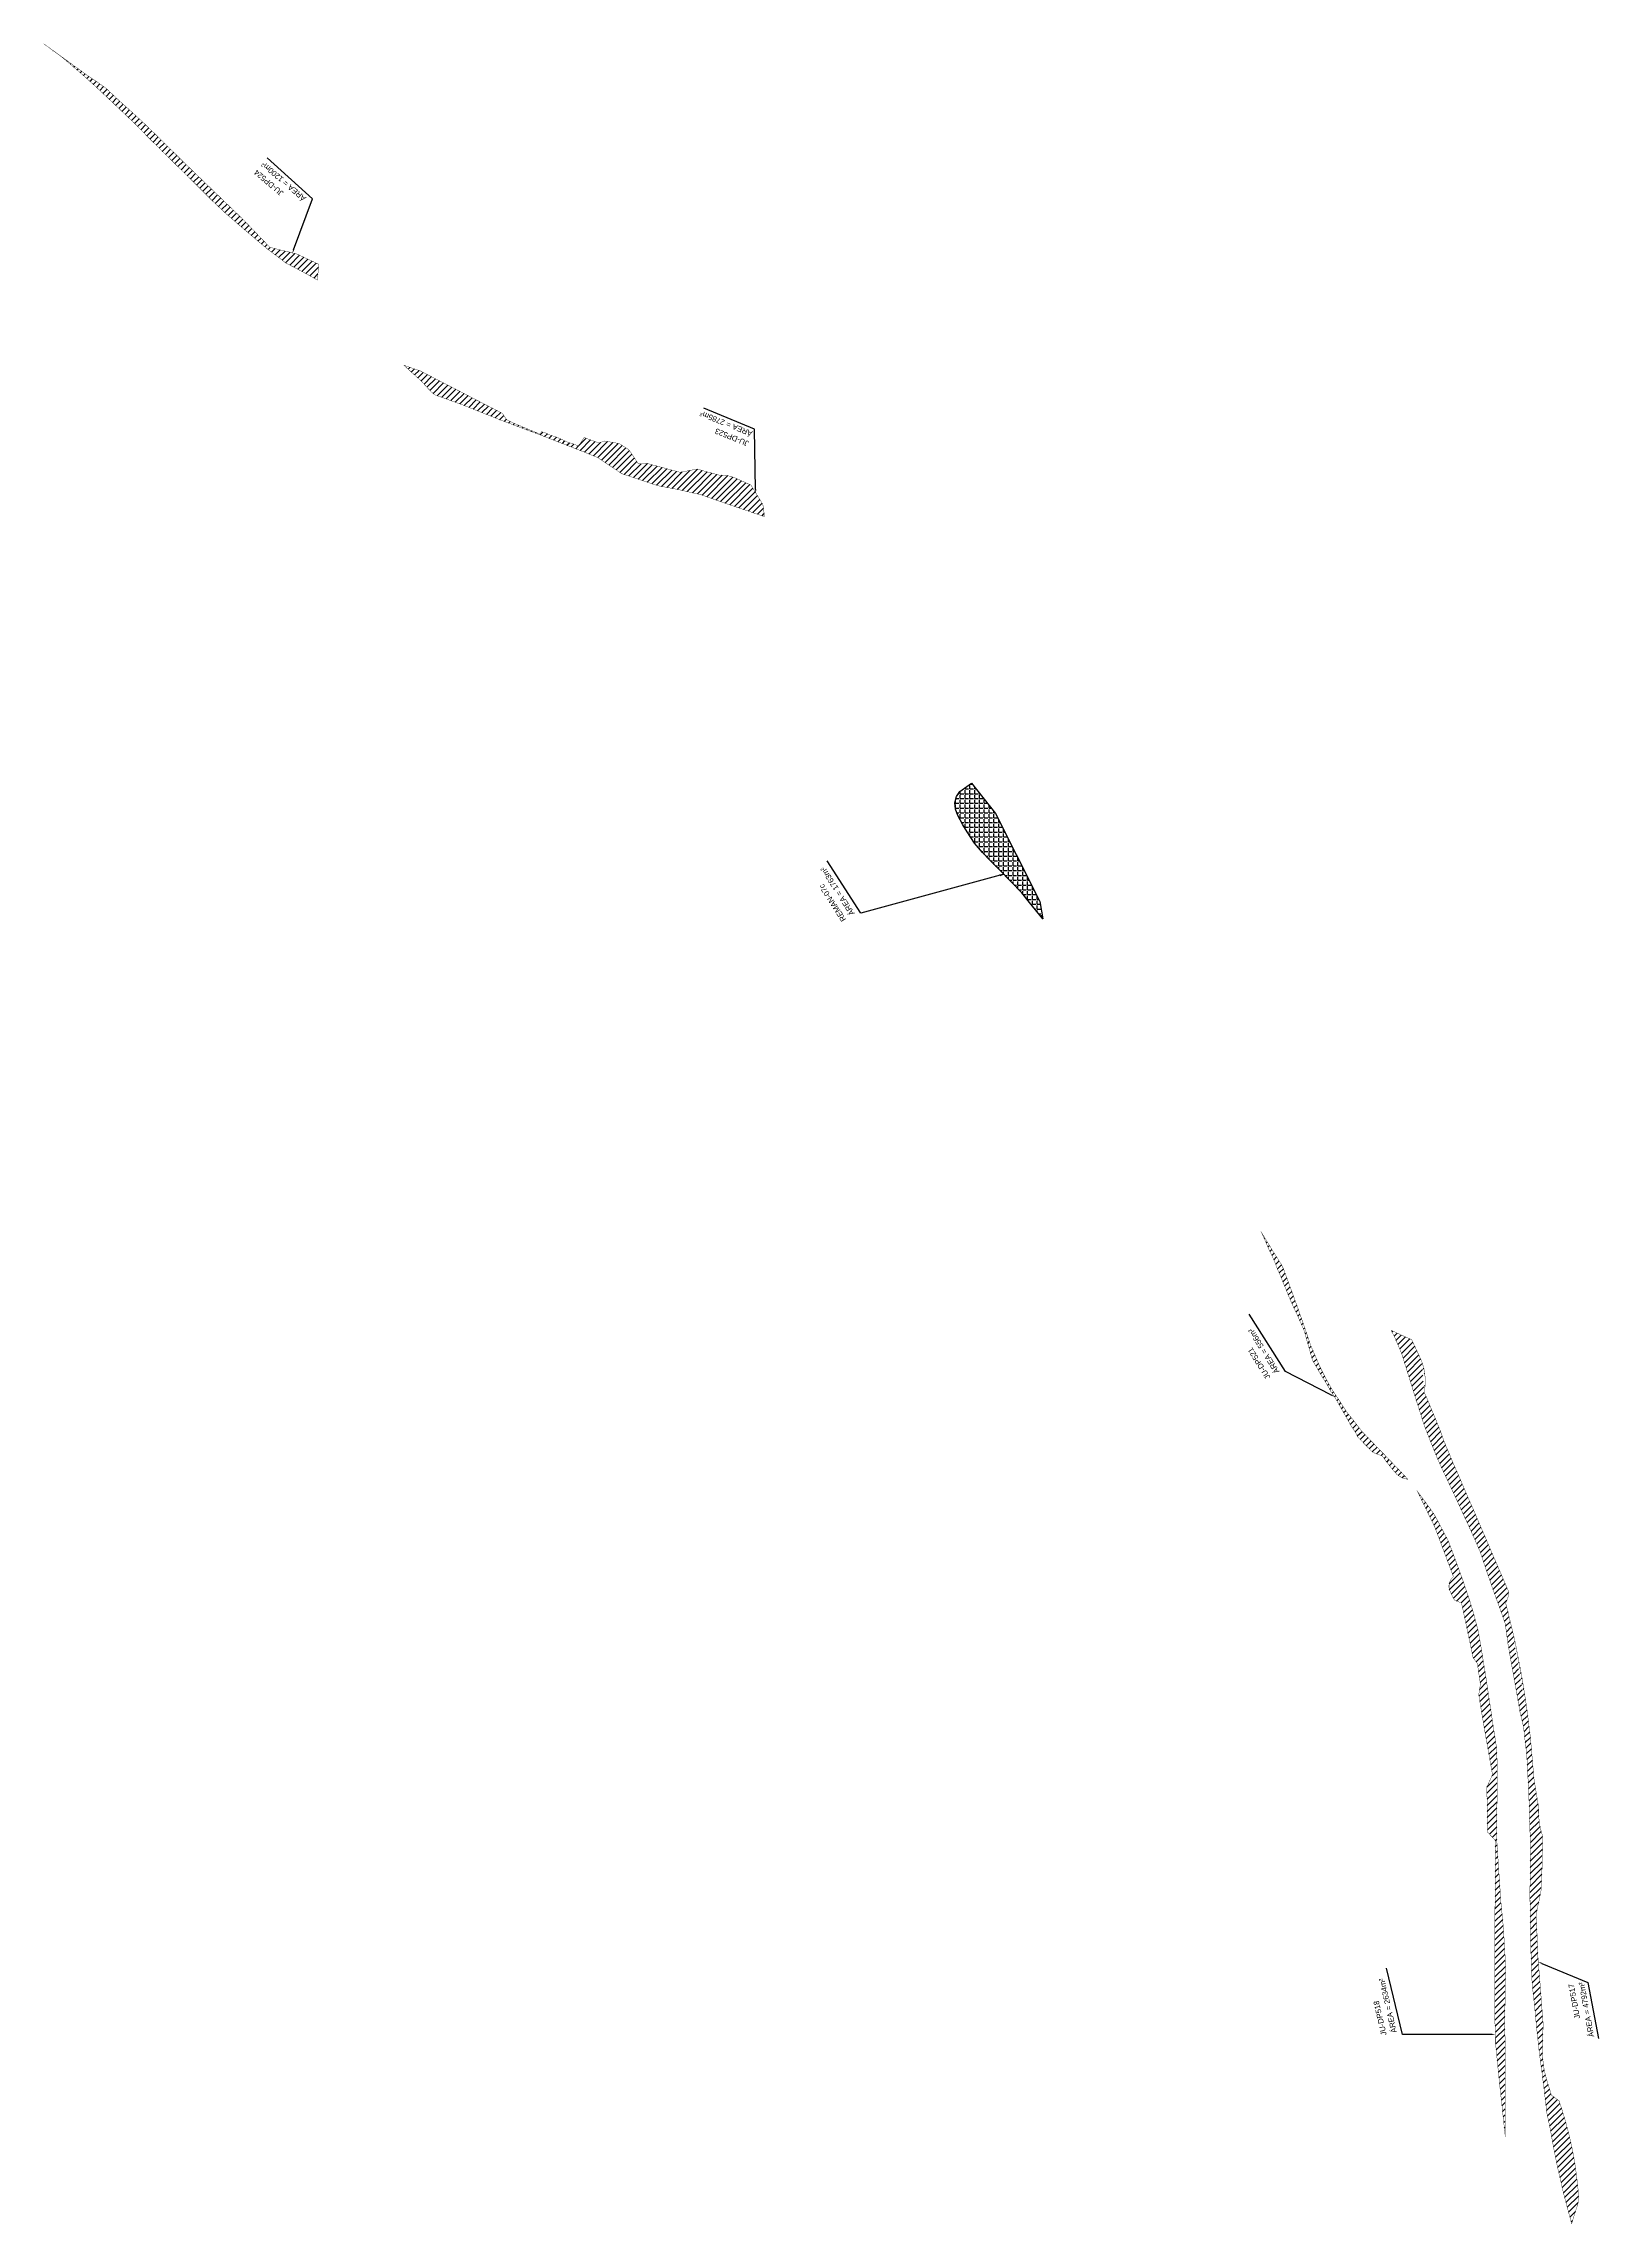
# Model space of a CAD drawing. Header units: metres. Extents: x 287051 to 328239, y 7396995 to 7466021.
# Drawn here: x 303814 to 304943, y 7438667 to 7440251 of the extents above; entities that cross this region are included whole.
import ezdxf

# ---------------------------------------------------------------- set-up
doc = ezdxf.new("R2010")
doc.units = ezdxf.units.M
doc.header["$LTSCALE"] = 10
doc.layers.add('_ÁREA REMANESCENTE', color=7, linetype='Continuous', lineweight=25, true_color=0xdb00db)
doc.layers.add('DESAPROPRIAÇÃO', color=160, linetype='Continuous')
doc.layers.add('U-HZ-TEXTO-DESAP', color=2, linetype='Continuous')
doc.styles.add('ARIAL', font='arial.ttf')
doc.styles.add('DIM', font='arial.ttf', dxfattribs={"width": 0.8})
doc.dimstyles.new('U-1_2000', dxfattribs={"dimscale": 2, "dimtxt": 1.5, "dimasz": 0.75, "dimexe": 0.75, "dimexo": 0.75, "dimgap": 0.25, "dimtad": 1, "dimzin": 4, "dimtxsty": 'DIM', "dimblk": 'ARCHTICK', "dimcen": 0.7, "dimdle": 0.75, "dimclrd": 256, "dimclre": 256, "dimclrt": 256, "dimaunit": 1, "dimadec": 3, "dimazin": 2, "dimtfac": 1, "dimtofl": 0, "dimtmove": 0, "dimatfit": 3, "dimldrblk": 'CLOSEDBLANK', "dimfxl": 0, "dimtolj": 1, "dimtzin": 0, "dimlwd": -1, "dimlwe": -1, "dimarcsym": 0})

# ---------------------------------------------------------------- blocks, each defined once
blk = doc.blocks.new('_ArchTick')
at = {"color": 0, "linetype": 'ByBlock', "const_width": 0.15}
blk.add_lwpolyline([(-0.5, -0.5), (0.5, 0.5)], dxfattribs=at)

msp = doc.modelspace()

# ---------------------------------------------------------------- hatches: boundary and pattern name
at = {"layer": '_ÁREA REMANESCENTE'}
h = msp.add_hatch(dxfattribs=at)
h.set_pattern_fill('ANGLE', color=256, scale=0.5)
h.set_pattern_definition([(0, (0, 0), (0, 3.4925), [2.54, -0.9525]), (90, (0, 0), (-3.4925, 2e-16), [2.54, -0.9525])])
h.paths.add_polyline_path([(304487.8, 7439713.6), (304505.3, 7439691.7), (304535.3, 7439632), (304537.4, 7439627.8), (304539.6, 7439615.1), (304530, 7439627), (304524.3, 7439634.1), (304508.6, 7439650.2), (304501.3, 7439657.4), (304495.8, 7439663.2), (304490.1, 7439670.1), (304484.7, 7439678.2), (304481.6, 7439683.4), (304477.9, 7439690.2), (304476.1, 7439694.7), (304476, 7439697.1), (304475.8, 7439699.4), (304476.8, 7439703.9), (304479.3, 7439707.7)])
at = {"layer": 'DESAPROPRIAÇÃO', "transparency": 33554687}
h = msp.add_hatch(dxfattribs=at)
h.set_pattern_fill('ANSI31', color=256)
h.paths.add_polyline_path([(303884.2, 7440195.5), (303873.6, 7440205.1), (303868.8, 7440209.4), (303858.9, 7440218.7, 0.010518), (303846.5, 7440227.2), (303813.8, 7440250.9), (303826.6, 7440241.5), (303837.6, 7440232.3), (303849.9, 7440221.3), (303864.7, 7440207.4), (303879.6, 7440193.2), (303889.5, 7440183.1), (303902, 7440170.7), (303912.5, 7440160.4), (303925.9, 7440147.2), (303936.9, 7440136.2), (303945.7, 7440127.9), (303959, 7440116.4), (303975.5, 7440102.4), (303989.7, 7440091.6), (304005.1, 7440083.5), (304012.6, 7440079.2), (304013.6, 7440090.7), (303997.5, 7440098.2), (303978.1, 7440103), (303959.4, 7440122.5), (303913.7, 7440166.6), (303898.3, 7440181.9)])
h = msp.add_hatch(dxfattribs=at)
h.set_pattern_fill('ANSI31', color=256)
h.paths.add_polyline_path([(304238.9, 7439955.9), (304231.9, 7439960.4), (304221.1, 7439962.3), (304217.2, 7439960.8), (304206.4, 7439964.8), (304202.4, 7439958.7), (304194.1, 7439961.6), (304186.8, 7439964.9), (304181.2, 7439966.8), (304179, 7439968), (304177, 7439968.3), (304175.4, 7439969.1), (304174.5, 7439967.2), (304159.6, 7439973.4), (304154.7, 7439975.5), (304150.3, 7439977.7), (304149, 7439979.3), (304147.1, 7439982.3), (304087.2, 7440013.3, -0.009367), (304075.3, 7440017.4), (304088.1, 7440005.8), (304095.3, 7439997.9), (304098, 7439995.8), (304118.4, 7439988.4), (304144.9, 7439977.8), (304174.5, 7439966.7), (304203.5, 7439955.4), (304216.2, 7439950.3), (304233.6, 7439938.6), (304259.8, 7439929.8), (304275.3, 7439926.9), (304291.1, 7439923.3), (304309.6, 7439916.8), (304337.5, 7439907.3), (304336.2, 7439916.3), (304327.5, 7439930.3), (304316.5, 7439935.3), (304310.3, 7439937.3), (304304.4, 7439937.5), (304288.4, 7439941.9), (304276.2, 7439939.5), (304251.8, 7439946.1), (304245.9, 7439945.6)])
h = msp.add_hatch(dxfattribs=at)
h.set_pattern_fill('ANSI31', color=256)
edge = h.paths.add_edge_path()
edge.add_line((304795.6, 7439310.2), (304792.6, 7439316.3))
edge.add_arc((304910, 7439550.7), 262.2, 243.3921, 247.0041)
edge.add_line((304807.6, 7439309.4), (304810.5, 7439303.1))
edge.add_line((304810.5, 7439303.1), (304812.7, 7439298.4))
edge.add_line((304812.7, 7439298.4), (304815, 7439293.2))
edge.add_arc((304776.3, 7439279.2), 41.1, 3.2633, 19.9343, ccw=False)
edge.add_arc((304776.3, 7439279.2), 41.1, -11.2403, 3.2633, ccw=False)
edge.add_line((304816.7, 7439271.2), (304818.9, 7439266.3))
edge.add_line((304818.9, 7439266.3), (304820.9, 7439261.4))
edge.add_line((304820.9, 7439261.4), (304822.8, 7439256.6))
edge.add_line((304822.8, 7439256.6), (304824.9, 7439251.9))
edge.add_line((304824.9, 7439251.9), (304826.8, 7439247))
edge.add_line((304826.8, 7439247), (304828.8, 7439242.1))
edge.add_line((304828.8, 7439242.1), (304830.5, 7439237.2))
edge.add_line((304830.5, 7439237.2), (304831.7, 7439234.2))
edge.add_line((304831.7, 7439234.2), (304832.3, 7439232.3))
edge.add_line((304832.3, 7439232.3), (304834.4, 7439227.7))
edge.add_line((304834.4, 7439227.7), (304836.4, 7439222.8))
edge.add_line((304836.4, 7439222.8), (304838.4, 7439218.2))
edge.add_line((304838.4, 7439218.2), (304840.5, 7439213.3))
edge.add_line((304840.5, 7439213.3), (304842.6, 7439208.6))
edge.add_line((304842.6, 7439208.6), (304844.5, 7439204))
edge.add_line((304844.5, 7439204), (304846.6, 7439199.3))
edge.add_line((304846.6, 7439199.3), (304850.2, 7439190.9))
edge.add_line((304850.2, 7439190.9), (304852.6, 7439185.4))
edge.add_line((304852.6, 7439185.4), (304854.7, 7439180.5))
edge.add_line((304854.7, 7439180.5), (304856.8, 7439175.6))
edge.add_line((304856.8, 7439175.6), (304858.9, 7439170.8))
edge.add_line((304858.9, 7439170.8), (304860.2, 7439167.7))
edge.add_line((304860.2, 7439167.7), (304863, 7439161.1))
edge.add_line((304863, 7439161.1), (304864.9, 7439156.8))
edge.add_line((304864.9, 7439156.8), (304866.8, 7439152.4))
edge.add_line((304866.8, 7439152.4), (304869, 7439147.3))
edge.add_line((304869, 7439147.3), (304870.9, 7439142.8))
edge.add_line((304870.9, 7439142.8), (304871.8, 7439140.8))
edge.add_line((304871.8, 7439140.8), (304872.9, 7439138.2))
edge.add_line((304872.9, 7439138.2), (304874.8, 7439133.8))
edge.add_line((304874.8, 7439133.8), (304876, 7439131))
edge.add_line((304876, 7439131), (304876.3, 7439130.3))
edge.add_line((304876.3, 7439130.3), (304876.5, 7439129.8))
edge.add_line((304876.5, 7439129.8), (304876.6, 7439129.6))
edge.add_line((304876.6, 7439129.6), (304876.7, 7439129.4))
edge.add_line((304876.7, 7439129.4), (304876.8, 7439129.1))
edge.add_line((304876.8, 7439129.1), (304877, 7439128.6))
edge.add_line((304877, 7439128.6), (304877.2, 7439128.3))
edge.add_line((304877.2, 7439128.3), (304877.4, 7439127.8))
edge.add_line((304877.4, 7439127.8), (304877.6, 7439127.4))
edge.add_line((304877.6, 7439127.4), (304877.9, 7439125.5))
edge.add_line((304877.9, 7439125.5), (304877.9, 7439125.1))
edge.add_line((304877.9, 7439125.1), (304877.9, 7439124.8))
edge.add_line((304877.9, 7439124.8), (304877.9, 7439124.4))
edge.add_line((304877.9, 7439124.4), (304877.8, 7439124))
edge.add_line((304877.8, 7439124), (304877.8, 7439123.7))
edge.add_line((304877.8, 7439123.7), (304877.8, 7439123.4))
edge.add_line((304877.8, 7439123.4), (304877.7, 7439123.1))
edge.add_line((304877.7, 7439123.1), (304877.6, 7439122.7))
edge.add_line((304877.6, 7439122.7), (304877.6, 7439122.3))
edge.add_line((304877.6, 7439122.3), (304877.4, 7439121.9))
edge.add_line((304877.4, 7439121.9), (304877.4, 7439121.6))
edge.add_line((304877.4, 7439121.6), (304877.3, 7439121.3))
edge.add_line((304877.3, 7439121.3), (304877.2, 7439121.1))
edge.add_line((304877.2, 7439121.1), (304877.1, 7439120.9))
edge.add_line((304877.1, 7439120.9), (304877, 7439120.6))
edge.add_line((304877, 7439120.6), (304876.8, 7439120.1))
edge.add_line((304876.8, 7439120.1), (304876.6, 7439119.6))
edge.add_line((304876.6, 7439119.6), (304876.4, 7439119.1))
edge.add_line((304876.4, 7439119.1), (304876.1, 7439118.6))
edge.add_line((304876.1, 7439118.6), (304875.8, 7439118.1))
edge.add_arc((304257.4, 7438953.6), 639.9, 13.374, 14.8926, ccw=False)
edge.add_arc((304245.2, 7438950.8), 652.4, 11.9873, 13.3672, ccw=False)
edge.add_arc((304256.7, 7438953.5), 640.6, 6.002, 11.9624, ccw=False)
edge.add_line((304893.8, 7439020.5), (304896.5, 7438989.5))
edge.add_line((304896.5, 7438989.5), (304899, 7438974.6))
edge.add_line((304899, 7438974.6), (304899.9, 7438969))
edge.add_arc((304953.4, 7438966.1), 53.6, 176.8831, 182.674)
edge.add_arc((304953.4, 7438966.1), 53.6, 182.674, 189.2088)
edge.add_line((304900.5, 7438957.5), (304901.1, 7438954.5))
edge.add_arc((304953.4, 7438966.1), 53.6, 192.5426, 198.8295)
edge.add_line((304902.7, 7438948.8), (304902.6, 7438943))
edge.add_line((304902.6, 7438943), (304902.5, 7438937.8))
edge.add_line((304902.5, 7438937.8), (304902.4, 7438933.1))
edge.add_line((304902.4, 7438933.1), (304902.3, 7438927.9))
edge.add_line((304902.3, 7438927.9), (304902.2, 7438920))
edge.add_line((304902.2, 7438920), (304901.9, 7438917.5))
edge.add_line((304901.9, 7438917.5), (304901.7, 7438912.7))
edge.add_line((304901.7, 7438912.7), (304901.6, 7438909.3))
edge.add_line((304901.6, 7438909.3), (304900.2, 7438902.1))
edge.add_line((304900.2, 7438902.1), (304899.3, 7438898))
edge.add_line((304899.3, 7438898), (304898, 7438891.3))
edge.add_line((304898, 7438891.3), (304898.4, 7438883.2))
edge.add_line((304898.4, 7438883.2), (304898.6, 7438878.7))
edge.add_line((304898.6, 7438878.7), (304898.8, 7438873.3))
edge.add_line((304898.8, 7438873.3), (304899, 7438867.9))
edge.add_line((304899, 7438867.9), (304899.4, 7438859.2))
edge.add_line((304899.4, 7438859.2), (304900.8, 7438842.1))
edge.add_line((304900.8, 7438842.1), (304902, 7438826.1))
edge.add_line((304902, 7438826.1), (304903.1, 7438812.4))
edge.add_line((304903.1, 7438812.4), (304903, 7438808.6))
edge.add_line((304903, 7438808.6), (304902.9, 7438803.9))
edge.add_line((304902.9, 7438803.9), (304902.9, 7438799))
edge.add_line((304902.9, 7438799), (304902.6, 7438794))
edge.add_arc((304957.3, 7438791.8), 54.7, 177.7491, 182.4986)
edge.add_line((304902.6, 7438789.4), (304903, 7438785))
edge.add_arc((304948.6, 7438788.3), 45.7, 184.151, 190.0119)
edge.add_arc((304970.6, 7438791.5), 68, 189.4279, 193.1922)
edge.add_line((304904.5, 7438776), (304905.7, 7438771.5))
edge.add_line((304905.7, 7438771.5), (304907.1, 7438766.9))
edge.add_line((304907.1, 7438766.9), (304908.6, 7438762.1))
edge.add_line((304908.6, 7438762.1), (304909.1, 7438760.3))
edge.add_arc((304878, 7438711.3), 58.1, 50.7792, 57.5305, ccw=False)
edge.add_line((304914.7, 7438756.3), (304917.1, 7438748.8))
edge.add_line((304917.1, 7438748.8), (304918.6, 7438743.9))
edge.add_line((304918.6, 7438743.9), (304919.9, 7438739.3))
edge.add_line((304919.9, 7438739.3), (304921.1, 7438734.8))
edge.add_line((304921.1, 7438734.8), (304922.2, 7438730.4))
edge.add_line((304922.2, 7438730.4), (304923.2, 7438725.8))
edge.add_line((304923.2, 7438725.8), (304924.4, 7438720.4))
edge.add_line((304924.4, 7438720.4), (304925.2, 7438715.9))
edge.add_line((304925.2, 7438715.9), (304925.9, 7438712))
edge.add_line((304925.9, 7438712), (304926.8, 7438706.2))
edge.add_line((304926.8, 7438706.2), (304927.3, 7438702))
edge.add_line((304927.3, 7438702), (304928, 7438696.6))
edge.add_arc((304655.1, 7438667.2), 274.4, 3.4844, 6.1482, ccw=False)
edge.add_line((304929.1, 7438683.9), (304926.1, 7438674.5))
edge.add_line((304926.1, 7438674.5), (304923.8, 7438667))
edge.add_line((304923.8, 7438667), (304917.9, 7438689.1))
edge.add_line((304917.9, 7438689.1), (304913.5, 7438708.3))
edge.add_line((304913.5, 7438708.3), (304910.4, 7438723.8))
edge.add_line((304910.4, 7438723.8), (304908.3, 7438735.6))
edge.add_line((304908.3, 7438735.6), (304905.7, 7438747.9))
edge.add_line((304905.7, 7438747.9), (304904.3, 7438760.4))
edge.add_line((304904.3, 7438760.4), (304902.3, 7438776.5))
edge.add_line((304902.3, 7438776.5), (304900.2, 7438792))
edge.add_line((304900.2, 7438792), (304898.3, 7438810.1))
edge.add_line((304898.3, 7438810.1), (304896.8, 7438825.6))
edge.add_line((304896.8, 7438825.6), (304895.1, 7438841.3))
edge.add_line((304895.1, 7438841.3), (304894.8, 7438848))
edge.add_line((304894.8, 7438848), (304894.3, 7438862.4))
edge.add_line((304894.3, 7438862.4), (304893.8, 7438875.5))
edge.add_line((304893.8, 7438875.5), (304893.8, 7438882.5))
edge.add_line((304893.8, 7438882.5), (304893.6, 7438893))
edge.add_line((304893.6, 7438893), (304893.5, 7438908.6))
edge.add_line((304893.5, 7438908.6), (304893.7, 7438924.1))
edge.add_line((304893.7, 7438924.1), (304893.9, 7438942.5))
edge.add_line((304893.9, 7438942.5), (304893.4, 7438955.1))
edge.add_line((304893.4, 7438955.1), (304893.1, 7438968.2))
edge.add_line((304893.1, 7438968.2), (304892.4, 7438983.8))
edge.add_line((304892.4, 7438983.8), (304891.8, 7438996.6))
edge.add_line((304891.8, 7438996.6), (304891.2, 7439007.2))
edge.add_line((304891.2, 7439007.2), (304888.8, 7439028.3))
edge.add_line((304888.8, 7439028.3), (304887.7, 7439032.8))
edge.add_line((304887.7, 7439032.8), (304886.3, 7439038.6))
edge.add_line((304886.3, 7439038.6), (304882.4, 7439061.2))
edge.add_line((304882.4, 7439061.2), (304880.2, 7439073.1))
edge.add_line((304880.2, 7439073.1), (304878.1, 7439085.1))
edge.add_line((304878.1, 7439085.1), (304877.6, 7439087.8))
edge.add_line((304877.6, 7439087.8), (304875.6, 7439102.8))
edge.add_line((304875.6, 7439102.8), (304872.1, 7439112.9))
edge.add_line((304872.1, 7439112.9), (304868.7, 7439122.2))
edge.add_line((304868.7, 7439122.2), (304866.1, 7439129.4))
edge.add_line((304866.1, 7439129.4), (304860.9, 7439144.5))
edge.add_line((304860.9, 7439144.5), (304857.3, 7439155.3))
edge.add_line((304857.3, 7439155.3), (304853.2, 7439164.7))
edge.add_line((304853.2, 7439164.7), (304848, 7439176.2))
edge.add_line((304848, 7439176.2), (304842, 7439189.2))
edge.add_line((304842, 7439189.2), (304837.9, 7439198.1))
edge.add_line((304837.9, 7439198.1), (304831.5, 7439211.6))
edge.add_line((304831.5, 7439211.6), (304826.6, 7439222.2))
edge.add_line((304826.6, 7439222.2), (304821.9, 7439233.9))
edge.add_line((304821.9, 7439233.9), (304821.8, 7439234))
edge.add_line((304821.8, 7439234), (304816.5, 7439247.6))
edge.add_line((304816.5, 7439247.6), (304813.9, 7439256))
edge.add_line((304813.9, 7439256), (304809.3, 7439270.4))
edge.add_line((304809.3, 7439270.4), (304806.2, 7439280.4))
edge.add_line((304806.2, 7439280.4), (304803.3, 7439289.7))
edge.add_line((304803.3, 7439289.7), (304800.1, 7439299.8))
edge.add_line((304800.1, 7439299.8), (304795.6, 7439310.2))
h = msp.add_hatch(dxfattribs=at)
h.set_pattern_fill('ANSI31', color=256)
h.paths.add_polyline_path([(304818.4, 7439190.2), (304823.8, 7439182.7), (304827.3, 7439176.3), (304831.6, 7439168), (304834.1, 7439163.3), (304839.6, 7439148.7), (304844.9, 7439134.1), (304849.9, 7439119.3), (304852.9, 7439109.3), (304856, 7439097.2), (304857, 7439091.3), (304857.9, 7439086.3), (304861.1, 7439066.8), (304864.2, 7439045.9), (304864.8, 7439042), (304867.1, 7439026.6), (304869.5, 7439011.1), (304869.8, 7438984.3), (304869.4, 7438963.6), (304869.4, 7438945.9), (304869.9, 7438938), (304871.3, 7438916.7), (304872.5, 7438899.6), (304873.1, 7438893.7), (304873.8, 7438886.9), (304874.8, 7438872.5), (304875.7, 7438856.5), (304875.6, 7438841.2), (304875.4, 7438826.5), (304875.1, 7438811.6), (304875.4, 7438802.4), (304875.6, 7438790.4), (304875.4, 7438777.4), (304875.5, 7438731.2), (304870.5, 7438777.5), (304870.1, 7438782.2), (304869.6, 7438787.1), (304869.1, 7438792.3), (304868.6, 7438797.5), (304868.6, 7438802.7), (304868.3, 7438807.8), (304868.1, 7438812.7), (304867.9, 7438817.5), (304868, 7438824.6), (304868.1, 7438832.9), (304868.1, 7438883.1), (304868.1, 7438894.9), (304868.4, 7438933.1), (304868.3, 7438945.5), (304867.3, 7438946.6), (304866.5, 7438947.4), (304865.5, 7438948.6), (304864.5, 7438949.6), (304863.9, 7438950.3), (304863.4, 7438950.8), (304862.9, 7438951.4), (304862.7, 7438951.6), (304862.6, 7438952), (304862.6, 7438952.4), (304862.6, 7438952.7), (304862.6, 7438953.1), (304862.6, 7438953.5), (304862.6, 7438953.9), (304862.6, 7438954.2), (304862.6, 7438954.9), (304862.5, 7438957.9), (304862.5, 7438963.3), (304862.4, 7438967.4), (304862.4, 7438970.4), (304862.4, 7438974), (304862.3, 7438977.5), (304862.3, 7438984.4), (304864.7, 7438989.8), (304866.3, 7438993.2), (304865.6, 7438997.4), (304864.7, 7439002.2), (304863.8, 7439007.3), (304862.8, 7439013), (304862.1, 7439016.9), (304860.6, 7439025.7), (304859.9, 7439029.9), (304858.9, 7439035.6), (304858.1, 7439040.6), (304857.8, 7439042.1), (304857.2, 7439045.8), (304856.3, 7439051.4), (304857.5, 7439059), (304857.2, 7439061.2), (304855.3, 7439074), (304852.2, 7439078.3), (304851, 7439084.3), (304849.8, 7439089.7), (304848.6, 7439095.1), (304848, 7439098.2), (304846.9, 7439103.4), (304845.9, 7439108.1), (304844.9, 7439113.1), (304843.8, 7439117.8), (304843.8, 7439118.1), (304838.8, 7439119.9), (304837.6, 7439122), (304836.5, 7439124.5), (304836.3, 7439124.8), (304836.1, 7439125.2), (304835.9, 7439125.6), (304835.8, 7439125.9), (304835.6, 7439126.2), (304835.5, 7439126.5), (304835.3, 7439126.9), (304835.1, 7439127.2), (304834.9, 7439127.5), (304834.9, 7439127.9), (304834.8, 7439128.3), (304834.8, 7439128.7), (304834.7, 7439129.1), (304834.7, 7439129.6), (304834.7, 7439129.8), (304834.7, 7439130.2), (304834.7, 7439130.6), (304834.7, 7439131), (304834.8, 7439131.6), (304834.8, 7439131.7), (304835, 7439132.5), (304835.1, 7439132.8), (304835.2, 7439133.2), (304835.3, 7439133.5), (304835.5, 7439133.9), (304835.6, 7439134.2), (304835.8, 7439134.6), (304835.9, 7439134.9), (304836.1, 7439135.2), (304836.4, 7439135.5), (304836.6, 7439135.8), (304836.8, 7439136.1), (304837.6, 7439136.9), (304837.9, 7439137.2), (304824.4, 7439173.1), (304811.8, 7439199)])

# ---------------------------------------------------------------- linework, layer by layer
at = {"layer": '_ÁREA REMANESCENTE', "flags": 128}
msp.add_lwpolyline([(304487.8, 7439713.6), (304505.3, 7439691.7), (304535.3, 7439632), (304537.4, 7439627.8), (304539.6, 7439615.1), (304530, 7439627), (304524.3, 7439634.1), (304508.6, 7439650.2), (304501.3, 7439657.4), (304495.8, 7439663.2), (304490.1, 7439670.1), (304484.7, 7439678.2), (304481.6, 7439683.4), (304477.9, 7439690.2), (304476.1, 7439694.7), (304476, 7439697.1), (304475.8, 7439699.4), (304476.8, 7439703.9), (304479.3, 7439707.7), (304487.8, 7439713.6)], dxfattribs=at)
at = {"layer": 'DESAPROPRIAÇÃO', "linetype": 'Continuous', "transparency": 33554687}
for p, q in [((304699.1, 7439385.9), (304699.3, 7439386)), ((304700.5, 7439382.8), (304701, 7439383.3)), ((304701.9, 7439379.7), (304702.7, 7439380.5)), ((304703.2, 7439376.5), (304704.4, 7439377.7)), ((304704.6, 7439373.4), (304706.1, 7439374.9)), ((304706.1, 7439370.4), (304707.8, 7439372.1)), ((304707.5, 7439367.3), (304709.5, 7439369.4)), ((304708.8, 7439364.1), (304711.3, 7439366.6)), ((304710, 7439360.9), (304713, 7439363.8)), ((304711.4, 7439357.8), (304714.5, 7439360.8)), ((304712.7, 7439354.6), (304715.7, 7439357.6)), ((304713.9, 7439351.3), (304716.9, 7439354.3)), ((304715.3, 7439348.2), (304718.1, 7439351)), ((304716.6, 7439345), (304719.3, 7439347.7)), ((304717.9, 7439341.8), (304720.5, 7439344.4)), ((304719.2, 7439338.7), (304721.7, 7439341.1)), ((304720.6, 7439335.5), (304722.9, 7439337.8)), ((304722, 7439332.4), (304724.1, 7439334.5)), ((304723.4, 7439329.4), (304725.3, 7439331.2)), ((304724.8, 7439326.3), (304726.4, 7439327.9)), ((304726.2, 7439323.2), (304727.6, 7439324.6)), ((304727.6, 7439320.1), (304728.8, 7439321.3)), ((304729, 7439317), (304729.9, 7439317.9)), ((304730.1, 7439313.6), (304731.1, 7439314.6)), ((304731.1, 7439310.1), (304732.2, 7439311.2)), ((304732.1, 7439306.6), (304733.3, 7439307.9)), ((304733.1, 7439303.1), (304734.5, 7439304.6)), ((304734.1, 7439299.6), (304735.9, 7439301.4)), ((304735.1, 7439296.1), (304737.2, 7439298.3)), ((304736.3, 7439292.9), (304738.6, 7439295.1)), ((304738, 7439290.1), (304739.9, 7439292)), ((304739.7, 7439287.3), (304741.3, 7439288.9)), ((304741.3, 7439284.4), (304742.8, 7439285.9)), ((304743, 7439281.6), (304744.3, 7439282.9)), ((304744.7, 7439278.9), (304745.8, 7439280)), ((304746.4, 7439276.1), (304747.5, 7439277.1)), ((304748.1, 7439273.2), (304749.1, 7439274.3)), ((304749.8, 7439270.4), (304750.8, 7439271.5)), ((304751.6, 7439267.8), (304752.6, 7439268.8)), ((304753.2, 7439264.9), (304754.4, 7439266.1)), ((304754.8, 7439262), (304756.2, 7439263.4)), ((304756.5, 7439259.2), (304757.9, 7439260.6)), ((304758.1, 7439256.3), (304759.7, 7439257.9)), ((304759.8, 7439253.5), (304761.6, 7439255.3)), ((304761.4, 7439250.6), (304763.6, 7439252.8)), ((304763, 7439247.8), (304765.6, 7439250.4)), ((304764.8, 7439245), (304767.6, 7439247.8)), ((304766.6, 7439242.3), (304769.5, 7439245.3)), ((304768.1, 7439239.4), (304771.5, 7439242.7)), ((304770.1, 7439236.9), (304773.7, 7439240.4)), ((304772.3, 7439234.6), (304775.9, 7439238.2)), ((304774.5, 7439232.3), (304778.1, 7439235.9)), ((304776.7, 7439230), (304780.3, 7439233.6)), ((304778.9, 7439227.8), (304782.5, 7439231.3)), ((304782.1, 7439226.4), (304784.7, 7439229)), ((304785.4, 7439225.2), (304786.9, 7439226.7)), ((304787.6, 7439222.9), (304789.1, 7439224.4)), ((304789.5, 7439220.3), (304791.3, 7439222.2)), ((304791.4, 7439217.8), (304793.5, 7439219.9)), ((304793.4, 7439215.3), (304795.7, 7439217.6)), ((304795.5, 7439212.9), (304797.9, 7439215.3)), ((304797.8, 7439210.7), (304800.1, 7439213)), ((304800.6, 7439209.1), (304802.3, 7439210.7)), ((304804.1, 7439208), (304804.4, 7439208.3))]:
    msp.add_line(p, q, dxfattribs=at)
at = {"layer": 'DESAPROPRIAÇÃO', "transparency": 33554687}
msp.add_line((304802.7, 7439210.2), (304802.7, 7439210.2), dxfattribs=at)
at = {"layer": 'DESAPROPRIAÇÃO', "transparency": 33554687, "const_width": 0.25, "flags": 128}
for points in [[(303884.2, 7440195.5), (303873.6, 7440205.1), (303868.8, 7440209.4), (303858.9, 7440218.7, 0.010518), (303846.5, 7440227.2), (303813.8, 7440250.9), (303826.6, 7440241.5), (303837.6, 7440232.3), (303849.9, 7440221.3), (303864.7, 7440207.4), (303879.6, 7440193.2), (303889.5, 7440183.1), (303902, 7440170.7), (303912.5, 7440160.4), (303925.9, 7440147.2), (303936.9, 7440136.2), (303945.7, 7440127.9), (303959, 7440116.4), (303975.5, 7440102.4), (303989.7, 7440091.6), (304005.1, 7440083.5), (304012.6, 7440079.2), (304013.6, 7440090.7), (303997.5, 7440098.2), (303978.1, 7440103), (303959.4, 7440122.5), (303913.7, 7440166.6), (303898.3, 7440181.9), (303884.2, 7440195.5)], [(304238.9, 7439955.9), (304231.9, 7439960.4), (304221.1, 7439962.3), (304217.2, 7439960.8), (304206.4, 7439964.8), (304202.4, 7439958.7), (304194.1, 7439961.6), (304186.8, 7439964.9), (304181.2, 7439966.8), (304179, 7439968), (304177, 7439968.3), (304175.4, 7439969.1), (304174.5, 7439967.2), (304159.6, 7439973.4), (304154.7, 7439975.5), (304150.3, 7439977.7), (304149, 7439979.3), (304147.1, 7439982.3), (304087.2, 7440013.3, -0.009367), (304075.3, 7440017.4), (304088.1, 7440005.8), (304095.3, 7439997.9), (304098, 7439995.8), (304118.4, 7439988.4), (304144.9, 7439977.8), (304174.5, 7439966.7), (304203.5, 7439955.4), (304216.2, 7439950.3), (304233.6, 7439938.6), (304259.8, 7439929.8), (304275.3, 7439926.9), (304291.1, 7439923.3), (304309.6, 7439916.8), (304337.5, 7439907.3), (304336.2, 7439916.3), (304327.5, 7439930.3), (304316.5, 7439935.3), (304310.3, 7439937.3), (304304.4, 7439937.5), (304288.4, 7439941.9), (304276.2, 7439939.5), (304251.8, 7439946.1), (304245.9, 7439945.6), (304238.9, 7439955.9)], [(304795.6, 7439310.2), (304792.6, 7439316.3, 0.015762), (304807.6, 7439309.4), (304810.5, 7439303.1), (304812.7, 7439298.4), (304815, 7439293.2, -0.07287), (304817.4, 7439281.5, -0.063368), (304816.7, 7439271.2), (304818.9, 7439266.3), (304820.9, 7439261.4), (304822.8, 7439256.6), (304824.9, 7439251.9), (304826.8, 7439247), (304828.8, 7439242.1), (304830.5, 7439237.2), (304831.7, 7439234.2), (304832.3, 7439232.3), (304834.4, 7439227.7), (304836.4, 7439222.8), (304838.4, 7439218.2), (304840.5, 7439213.3), (304842.6, 7439208.6), (304844.5, 7439204), (304846.6, 7439199.3), (304850.2, 7439190.9), (304852.6, 7439185.4), (304854.7, 7439180.5), (304856.8, 7439175.6), (304858.9, 7439170.8), (304860.2, 7439167.7), (304863, 7439161.1), (304864.9, 7439156.8), (304866.8, 7439152.4), (304869, 7439147.3), (304870.9, 7439142.8), (304871.8, 7439140.8), (304872.9, 7439138.2), (304874.8, 7439133.8), (304876, 7439131), (304876.3, 7439130.3), (304876.5, 7439129.8), (304876.6, 7439129.6), (304876.7, 7439129.4), (304876.8, 7439129.1), (304877, 7439128.6), (304877.2, 7439128.3), (304877.4, 7439127.8), (304877.6, 7439127.4), (304877.9, 7439125.5), (304877.9, 7439125.1), (304877.9, 7439124.8), (304877.9, 7439124.4), (304877.8, 7439124), (304877.8, 7439123.7), (304877.8, 7439123.4), (304877.7, 7439123.1), (304877.6, 7439122.7), (304877.6, 7439122.3), (304877.4, 7439121.9), (304877.4, 7439121.6), (304877.3, 7439121.3), (304877.2, 7439121.1), (304877.1, 7439120.9), (304877, 7439120.6), (304876.8, 7439120.1), (304876.6, 7439119.6), (304876.4, 7439119.1), (304876.1, 7439118.6), (304875.8, 7439118.1, -0.006626), (304879.9, 7439101.6, -0.006021), (304883.4, 7439086.3, -0.026013), (304893.8, 7439020.5), (304896.5, 7438989.5), (304899, 7438974.6), (304899.9, 7438969, 0.025273), (304899.9, 7438963.6, 0.028521), (304900.5, 7438957.5), (304901.1, 7438954.5, 0.027438), (304902.7, 7438948.8), (304902.6, 7438943), (304902.5, 7438937.8), (304902.4, 7438933.1), (304902.3, 7438927.9), (304902.2, 7438920), (304901.9, 7438917.5), (304901.7, 7438912.7), (304901.6, 7438909.3), (304900.2, 7438902.1), (304899.3, 7438898), (304898, 7438891.3), (304898.4, 7438883.2), (304898.6, 7438878.7), (304898.8, 7438873.3), (304899, 7438867.9), (304899.4, 7438859.2), (304900.8, 7438842.1), (304902, 7438826.1), (304903.1, 7438812.4), (304903, 7438808.6), (304902.9, 7438803.9), (304902.9, 7438799), (304902.6, 7438794, 0.020726), (304902.6, 7438789.4), (304903, 7438785, 0.025579), (304903.6, 7438780.4, 0.016426), (304904.5, 7438776), (304905.7, 7438771.5), (304907.1, 7438766.9), (304908.6, 7438762.1), (304909.1, 7438760.3, -0.029466), (304914.7, 7438756.3), (304917.1, 7438748.8), (304918.6, 7438743.9), (304919.9, 7438739.3), (304921.1, 7438734.8), (304922.2, 7438730.4), (304923.2, 7438725.8), (304924.4, 7438720.4), (304925.2, 7438715.9), (304925.9, 7438712), (304926.8, 7438706.2), (304927.3, 7438702), (304928, 7438696.6, -0.011624), (304929.1, 7438683.9), (304926.1, 7438674.5), (304923.8, 7438667), (304917.9, 7438689.1), (304913.5, 7438708.3), (304910.4, 7438723.8), (304908.3, 7438735.6), (304905.7, 7438747.9), (304904.3, 7438760.4), (304902.3, 7438776.5), (304900.2, 7438792), (304898.3, 7438810.1), (304896.8, 7438825.6), (304895.1, 7438841.3), (304894.8, 7438848), (304894.3, 7438862.4), (304893.8, 7438875.5), (304893.8, 7438882.5), (304893.6, 7438893), (304893.5, 7438908.6), (304893.7, 7438924.1), (304893.9, 7438942.5), (304893.4, 7438955.1), (304893.1, 7438968.2), (304892.4, 7438983.8), (304891.8, 7438996.6), (304891.2, 7439007.2), (304888.8, 7439028.3), (304887.7, 7439032.8), (304886.3, 7439038.6), (304882.4, 7439061.2), (304880.2, 7439073.1), (304878.1, 7439085.1), (304877.6, 7439087.8), (304875.6, 7439102.8), (304872.1, 7439112.9), (304868.7, 7439122.2), (304866.1, 7439129.4), (304860.9, 7439144.5), (304857.3, 7439155.3), (304853.2, 7439164.7), (304848, 7439176.2), (304842, 7439189.2), (304837.9, 7439198.1), (304831.5, 7439211.6), (304826.6, 7439222.2), (304821.9, 7439233.9), (304821.8, 7439234), (304816.5, 7439247.6), (304813.9, 7439256), (304809.3, 7439270.4), (304806.2, 7439280.4), (304803.3, 7439289.7), (304800.1, 7439299.8)]]:
    msp.add_lwpolyline(points, format="xyb", close=True, dxfattribs=at)
for points in [[(304698.5, 7439387.2), (304707.2, 7439373), (304712.5, 7439364.7), (304714.5, 7439360.7), (304719.6, 7439346.8), (304724.6, 7439333.1), (304729.2, 7439320), (304734.2, 7439305.2), (304740.3, 7439291), (304745.3, 7439281), (304750.1, 7439272.5), (304755.6, 7439264.3), (304760.5, 7439256.6), (304765.9, 7439250), (304771.5, 7439242.6), (304778.2, 7439235.7), (304790.4, 7439223.1), (304802.7, 7439210.2), (304804.7, 7439208), (304804.6, 7439208), (304804.2, 7439208), (304803.7, 7439208.1), (304803.2, 7439208.2), (304802.8, 7439208.3), (304802.3, 7439208.4), (304801.9, 7439208.6), (304801.5, 7439208.7), (304801, 7439208.9), (304800.6, 7439209.1), (304800.2, 7439209.3), (304799.8, 7439209.5), (304799.4, 7439209.7), (304799, 7439209.9), (304798.6, 7439210.2), (304798.2, 7439210.4), (304797.8, 7439210.7), (304797.4, 7439211), (304797.1, 7439211.3), (304796.7, 7439211.6), (304796.4, 7439211.9), (304796.1, 7439212.3), (304795.8, 7439212.6), (304792.1, 7439216.9), (304789, 7439221), (304786.1, 7439224.9), (304779.2, 7439227.5), (304768.7, 7439238.3), (304766.5, 7439242.4), (304763.8, 7439246.4), (304756.4, 7439259.4), (304753.9, 7439263.7), (304751.6, 7439267.8), (304748.7, 7439272), (304746.3, 7439276.4), (304743.7, 7439280.5), (304741, 7439284.9), (304738.5, 7439289.3), (304735.6, 7439294.1), (304729.4, 7439316.1), (304728.2, 7439318.9), (304726.1, 7439323.5), (304724.1, 7439328.1), (304721.9, 7439332.6), (304719.8, 7439337.3), (304717.8, 7439342), (304715.9, 7439346.8), (304713.9, 7439351.5), (304712.1, 7439356.2), (304710, 7439360.8), (304708.2, 7439365.6), (304706.3, 7439370), (304704, 7439374.5), (304702, 7439379.2)], [(304818.4, 7439190.2), (304823.8, 7439182.7), (304827.3, 7439176.3), (304831.6, 7439168), (304834.1, 7439163.3), (304839.6, 7439148.7), (304844.9, 7439134.1), (304849.9, 7439119.3), (304852.9, 7439109.3), (304856, 7439097.2), (304857, 7439091.3), (304857.9, 7439086.3), (304861.1, 7439066.8), (304864.2, 7439045.9), (304864.8, 7439042), (304867.1, 7439026.6), (304869.5, 7439011.1), (304869.8, 7438984.3), (304869.4, 7438963.6), (304869.4, 7438945.9), (304869.9, 7438938), (304871.3, 7438916.7), (304872.5, 7438899.6), (304873.1, 7438893.7), (304873.8, 7438886.9), (304874.8, 7438872.5), (304875.7, 7438856.5), (304875.6, 7438841.2), (304875.4, 7438826.5), (304875.1, 7438811.6), (304875.4, 7438802.4), (304875.6, 7438790.4), (304875.4, 7438777.4), (304875.5, 7438731.2), (304870.5, 7438777.5), (304870.1, 7438782.2), (304869.6, 7438787.1), (304869.1, 7438792.3), (304868.6, 7438797.5), (304868.6, 7438802.7), (304868.3, 7438807.8), (304868.1, 7438812.7), (304867.9, 7438817.5), (304868, 7438824.6), (304868.1, 7438832.9), (304868.1, 7438883.1), (304868.1, 7438894.9), (304868.4, 7438933.1), (304868.3, 7438945.5), (304867.3, 7438946.6), (304867.3, 7438946.6), (304867.3, 7438946.6), (304866.5, 7438947.4), (304866.5, 7438947.4), (304866.5, 7438947.4), (304866.5, 7438947.4), (304865.5, 7438948.6), (304865.5, 7438948.6), (304865.5, 7438948.6), (304865.5, 7438948.6), (304864.5, 7438949.6), (304864.5, 7438949.6), (304864.5, 7438949.6), (304863.9, 7438950.3), (304863.9, 7438950.3), (304863.9, 7438950.3), (304863.4, 7438950.8), (304863.4, 7438950.8), (304863.4, 7438950.8), (304862.9, 7438951.4), (304862.7, 7438951.6), (304862.6, 7438952), (304862.6, 7438952.4), (304862.6, 7438952.7), (304862.6, 7438953.1), (304862.6, 7438953.5), (304862.6, 7438953.9), (304862.6, 7438954.2), (304862.6, 7438954.9), (304862.5, 7438957.9), (304862.5, 7438963.3), (304862.4, 7438967.4), (304862.4, 7438970.4), (304862.4, 7438974), (304862.3, 7438977.5), (304862.3, 7438984.4), (304864.7, 7438989.8), (304866.3, 7438993.2), (304865.6, 7438997.4), (304864.7, 7439002.2), (304863.8, 7439007.3), (304862.8, 7439013), (304862.1, 7439016.9), (304860.6, 7439025.7), (304859.9, 7439029.9), (304858.9, 7439035.6), (304858.1, 7439040.6), (304857.8, 7439042.1), (304857.2, 7439045.8), (304856.3, 7439051.4), (304857.5, 7439059), (304857.2, 7439061.2), (304855.3, 7439074), (304852.2, 7439078.3), (304851, 7439084.3), (304849.8, 7439089.7), (304848.6, 7439095.1), (304848, 7439098.2), (304846.9, 7439103.4), (304845.9, 7439108.1), (304844.9, 7439113.1), (304843.8, 7439117.8), (304843.8, 7439118.1), (304838.8, 7439119.9), (304837.6, 7439122), (304836.5, 7439124.5), (304836.3, 7439124.8), (304836.1, 7439125.2), (304835.9, 7439125.6), (304835.8, 7439125.9), (304835.6, 7439126.2), (304835.5, 7439126.5), (304835.3, 7439126.9), (304835.1, 7439127.2), (304834.9, 7439127.5), (304834.9, 7439127.9), (304834.8, 7439128.3), (304834.8, 7439128.7), (304834.7, 7439129.1), (304834.7, 7439129.6), (304834.7, 7439129.8), (304834.7, 7439130.2), (304834.7, 7439130.6), (304834.7, 7439131), (304834.8, 7439131.6), (304834.8, 7439131.7), (304835, 7439132.5), (304835.1, 7439132.8), (304835.2, 7439133.2), (304835.3, 7439133.5), (304835.5, 7439133.9), (304835.6, 7439134.2), (304835.8, 7439134.6), (304835.9, 7439134.9), (304836.1, 7439135.2), (304836.4, 7439135.5), (304836.6, 7439135.8), (304836.8, 7439136.1), (304836.8, 7439136.1), (304836.8, 7439136.1), (304836.8, 7439136.1), (304837.6, 7439136.9), (304837.9, 7439137.2), (304824.4, 7439173.1), (304811.8, 7439199)]]:
    msp.add_lwpolyline(points, close=True, dxfattribs=at)
at = {"layer": 'U-HZ-TEXTO-DESAP', "color": 2, "linetype": 'Continuous', "lineweight": -3}
msp.add_line((304407.4, 7439619.1), (304383, 7439657.2), dxfattribs=at)
msp.add_line((304407.4, 7439619.1), (304383, 7439657.2), dxfattribs=at)
for points, elevation in [([(303995.2, 7440101.1), (304009.1, 7440138.3), (303976.1, 7440167.9)], -744), ([(304331, 7439927.1), (304330.1, 7439970.8), (304293.3, 7439986.2)], -726), ([(304865.5, 7438804.6), (304800.8, 7438804.6), (304789.3, 7438852.7)], 1422)]:
    msp.add_lwpolyline(points, dxfattribs=dict(at, elevation=elevation))
for points in [[(304748.9, 7439269.2), (304715.9, 7439286.1), (304689.6, 7439327.8)], [(304902.2, 7438856.2), (304935.6, 7438842.3), (304943.2, 7438801.5)]]:
    msp.add_lwpolyline(points, dxfattribs=at)
for points in [[(303995.9, 7440101.5, -744), (303994.5, 7440098.7, -744), (303994.9, 7440101.7, -744)], [(304331.5, 7439927.1, -726), (304331.1, 7439924.1, -726), (304330.5, 7439927.1, -726)], [(304749.1, 7439269.7), (304751.6, 7439267.8), (304748.7, 7439268.8)], [(304901.9, 7438855.7), (304899.4, 7438857.4), (304902.3, 7438856.6)], [(304865.5, 7438805.1, 1422), (304868.5, 7438804.6, 1422), (304865.5, 7438804.1, 1422)]]:
    msp.add_solid(points, dxfattribs=at)

# ---------------------------------------------------------------- texts
at = {"layer": 'U-HZ-TEXTO-DESAP', "style": 'ARIAL'}
for s, rotation, p in [('JU-DP524', 139.5601, (303988.4, 7440143, -739)), ('ÁREA = 1200m²', 139.5601, (304004.8, 7440139.2, -739)), ('ÁREA = 2785m²', 158.0712, (304329.1, 7439969.2, -726)), ('JU-DP523', 158.0712, (304326.4, 7439962, -726)), ('ÁREA = 1763m²', 122.6166, (304403.1, 7439619.2)), ('REMAN-07c', 122.6166, (304396.9, 7439614.7)), ('REMAN-07', 122.6166, (304396.9, 7439614.7)), ('REMAN-07', 122.6166, (304396.9, 7439614.7)), ('ÁREA = ', 122.6166, (304403.1, 7439619.2)), ('ÁREA = 556m²', 121.8709, (304711.7, 7439286.3)), ('JU-DP521', 121.8709, (304705.2, 7439282.1)), ('ÁREA = 2634m²', 103.0489, (304796.8, 7438806.2, 1422)), ('ÁREA = 4792m²', 100.5103, (304940.2, 7438803)), ('JU-DP518', 103.0489, (304789.4, 7438804.3, 1422)), ('JU-DP517', 100.5103, (304930, 7438816.3))]:
    msp.add_text(s, height=4, rotation=rotation, dxfattribs=at).set_placement(p)

# ---------------------------------------------------------------- leaders
at = {"layer": 'U-HZ-TEXTO-DESAP', "color": 2, "linetype": 'Continuous', "lineweight": -3}
msp.add_leader([(304511.2, 7439647.5), (304407.4, 7439619.1), (304383, 7439657.2)], dimstyle='U-1_2000', override={"dimscale": 1, "dimasz": 3}, dxfattribs=at)

doc.saveas('drawing.dxf')
